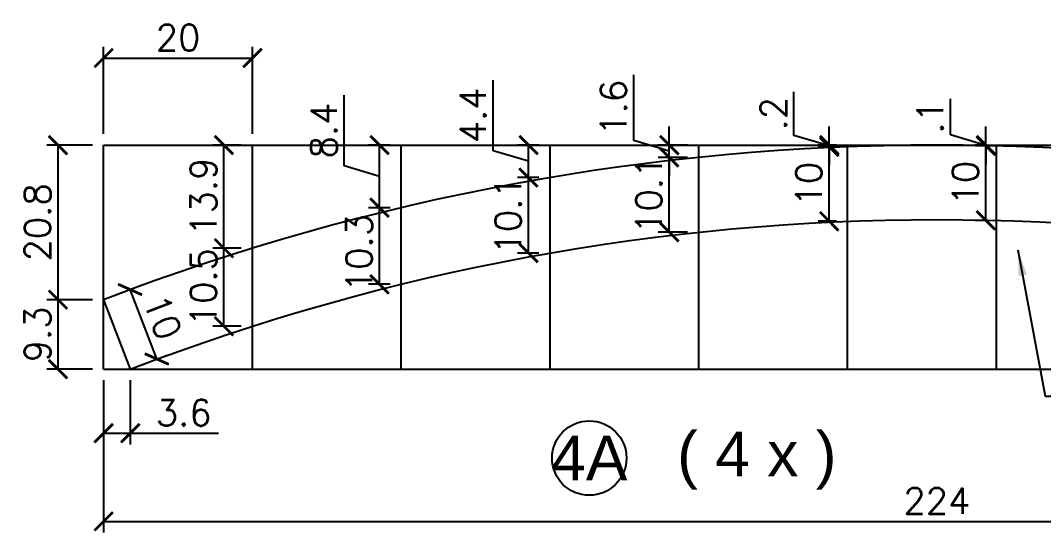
# Model space of a CAD drawing. Extents: x 2582 to 11841, y -26396 to 2611.
# Drawn here: x 4340.7 to 4615.8, y -2925.9 to -2788.3 of the extents above; entities that cross this region are included whole.
import ezdxf
from ezdxf.enums import TextEntityAlignment as Align

# ---------------------------------------------------------------- set-up
doc = ezdxf.new("R2010")
doc.units = 0
for name, color, linetype in [('COTA', 241, 'Continuous'), ('Painéis', 200, 'Continuous'), ('Romaneio', 10, 'Continuous')]:
    doc.layers.add(name, color=color, linetype=linetype)
doc.styles.add('ARIAL', font='arial.ttf')
doc.styles.add('COTA TECNICA', font='techl___.ttf', dxfattribs={"height": 10})
doc.styles.add('Romans', font='romans.shx')
doc.dimstyles.new('Cota Seção (2x)', dxfattribs={"dimtxt": 7, "dimasz": 5, "dimexe": 3, "dimexo": 3, "dimgap": 2, "dimtad": 3, "dimdec": 1, "dimlfac": 0.5, "dimzin": 12, "dimdsep": 46, "dimtxsty": 'Romans', "dimblk": 'ARCHTICK', "dimcen": 0, "dimclrd": 4, "dimclre": 4, "dimclrt": 1, "dimadec": 1, "dimazin": 3, "dimtfac": 1, "dimtdec": 1, "dimtmove": 0, "dimatfit": 3, "dimldrblk": 'OBLIQUE', "dimfxl": 1, "dimtolj": 1, "dimtzin": 12, "dimarcsym": 0})
doc.dimstyles.new('PAINEL', dxfattribs={"dimtxt": 10, "dimasz": 3, "dimexe": 3, "dimexo": 3, "dimgap": 3, "dimtad": 1, "dimdec": 1, "dimzin": 12, "dimdsep": 46, "dimtxsty": 'COTA TECNICA', "dimblk1": 'OBLIQUE', "dimblk2": 'OBLIQUE', "dimsah": 1, "dimcen": 0.9, "dimclrd": 4, "dimclre": 4, "dimclrt": 240, "dimadec": 1, "dimazin": 3, "dimtfac": 1, "dimtdec": 1, "dimtmove": 0, "dimatfit": 3, "dimfxl": 1, "dimtolj": 1, "dimtzin": 12, "dimarcsym": 0})

# ---------------------------------------------------------------- blocks, each defined once
blk = doc.blocks.new('_ArchTick')
at = {"color": 0, "linetype": 'ByBlock', "const_width": 0.15}
blk.add_lwpolyline([(-0.5, -0.5), (0.5, 0.5)], dxfattribs=at)
blk = doc.blocks.new('*D609')
at = {"layer": 'COTA', "color": 4, "linetype": 'ByBlock', "lineweight": -2, "transparency": 16777216}
for p, q in [((4360.09, -2863.36), (4347.82, -2863.36)), ((4350.82, -2882.03), (4350.82, -2863.36))]:
    blk.add_line(p, q, dxfattribs=at)
at = {"layer": 'COTA', "color": 4, "lineweight": -2, "transparency": 16777216}
blk.add_line((4360.09, -2882.03), (4347.82, -2882.03), dxfattribs=at)
at = {"layer": 'Defpoints', "color": 0, "linetype": 'ByBlock', "transparency": 16777216}
for p in [(4350.82, -2863.36), (4363.09, -2863.36), (4363.09, -2882.03)]:
    blk.add_point(p, dxfattribs=at)
at = {"layer": 'COTA', "color": 4, "linetype": 'ByBlock', "lineweight": -2, "transparency": 16777216, "xscale": 5, "yscale": 5, "zscale": 5}
for p, rotation in [((4350.82, -2863.36), 90), ((4350.82, -2882.03), 270)]:
    blk.add_blockref('_ArchTick', p, dxfattribs=dict(at, rotation=rotation))
at = {"layer": 'COTA', "color": 1, "linetype": 'ByBlock', "transparency": 16777216, "insert": (4345.32, -2872.69), "char_height": 7, "attachment_point": 5, "rotation": 90, "style": 'Romans'}
blk.add_mtext('\\A1;9.3', dxfattribs=at)
blk = doc.blocks.new('_Oblique')
at = {"color": 0, "linetype": 'ByBlock', "lineweight": -2}
blk.add_line((-0.5, -0.5), (0.5, 0.5), dxfattribs=at)
blk = doc.blocks.new('*D610')
at = {"layer": 'COTA', "color": 4, "linetype": 'ByBlock', "lineweight": -2, "transparency": 16777216}
for p, q in [((4360.09, -2821.83), (4347.82, -2821.83)), ((4350.82, -2863.36), (4350.82, -2821.83))]:
    blk.add_line(p, q, dxfattribs=at)
at = {"layer": 'COTA', "color": 4, "lineweight": -2, "transparency": 16777216}
blk.add_line((4360.09, -2863.36), (4347.82, -2863.36), dxfattribs=at)
at = {"layer": 'Defpoints', "color": 0, "linetype": 'ByBlock', "transparency": 16777216}
for p in [(4350.82, -2821.83), (4363.09, -2821.83), (4363.09, -2863.36)]:
    blk.add_point(p, dxfattribs=at)
at = {"layer": 'COTA', "color": 4, "linetype": 'ByBlock', "lineweight": -2, "transparency": 16777216, "xscale": 5, "yscale": 5, "zscale": 5}
for p, rotation in [((4350.82, -2821.83), 90), ((4350.82, -2863.36), 270)]:
    blk.add_blockref('_ArchTick', p, dxfattribs=dict(at, rotation=rotation))
at = {"layer": 'COTA', "color": 1, "linetype": 'ByBlock', "transparency": 16777216, "insert": (4345.32, -2842.59), "char_height": 7, "attachment_point": 5, "rotation": 90, "style": 'Romans'}
blk.add_mtext('\\A1;20.8', dxfattribs=at)
blk = doc.blocks.new('*D789')
at = {"layer": 'COTA', "color": 4, "linetype": 'ByBlock', "lineweight": -2, "transparency": 16777216}
for p, q in [((4365.89, -2862.28), (4373, -2859.56)), ((4377.37, -2879.3), (4370.2, -2860.63))]:
    blk.add_line(p, q, dxfattribs=at)
at = {"layer": 'COTA', "color": 4, "lineweight": -2, "transparency": 16777216}
blk.add_line((4373.06, -2880.95), (4380.17, -2878.23), dxfattribs=at)
at = {"layer": 'Defpoints', "color": 0, "linetype": 'ByBlock', "transparency": 16777216}
for p in [(4370.2, -2860.63), (4363.09, -2863.36), (4370.26, -2882.03)]:
    blk.add_point(p, dxfattribs=at)
at = {"layer": 'COTA', "color": 4, "linetype": 'ByBlock', "lineweight": -2, "transparency": 16777216, "xscale": 5, "yscale": 5, "zscale": 5}
for p, rotation in [((4370.2, -2860.63), 111.0084524880123), ((4377.37, -2879.3), 291.0084524880122)]:
    blk.add_blockref('_ArchTick', p, dxfattribs=dict(at, rotation=rotation))
at = {"layer": 'COTA', "color": 1, "linetype": 'ByBlock', "transparency": 16777216, "insert": (4378.92, -2867.99), "char_height": 7, "attachment_point": 5, "rotation": 291.0085, "style": 'Romans'}
blk.add_mtext('\\A1;10', dxfattribs=at)
blk = doc.blocks.new('*D1204')
at = {"layer": 'COTA', "color": 4, "lineweight": -2, "transparency": 16777216}
for p, q in [((4400.09, -2849.53), (4392.41, -2849.53)), ((4395.41, -2870.49), (4395.41, -2849.53)), ((4400.09, -2870.49), (4392.41, -2870.49))]:
    blk.add_line(p, q, dxfattribs=at)
at = {"layer": 'Defpoints', "color": 0, "transparency": 16777216}
for p in [(4395.41, -2849.53), (4403.09, -2849.53), (4403.09, -2870.49)]:
    blk.add_point(p, dxfattribs=at)
at = {"layer": 'COTA', "color": 4, "lineweight": -2, "transparency": 16777216, "xscale": 5, "yscale": 5, "zscale": 5}
for p, rotation in [((4395.41, -2849.53), 90), ((4395.41, -2870.49), 270)]:
    blk.add_blockref('_ArchTick', p, dxfattribs=dict(at, rotation=rotation))
at = {"layer": 'COTA', "color": 1, "transparency": 16777216, "insert": (4389.91, -2860.01), "char_height": 7, "attachment_point": 5, "rotation": 90, "style": 'Romans'}
blk.add_mtext('\\A1;10.5', dxfattribs=at)
blk = doc.blocks.new('*D1205')
at = {"layer": 'COTA', "color": 4, "lineweight": -2, "transparency": 16777216}
for p, q in [((4400.09, -2821.83), (4392.41, -2821.83)), ((4395.41, -2849.53), (4395.41, -2821.83)), ((4400.09, -2849.53), (4392.41, -2849.53))]:
    blk.add_line(p, q, dxfattribs=at)
at = {"layer": 'Defpoints', "color": 0, "transparency": 16777216}
for p in [(4395.41, -2821.83), (4403.09, -2821.83), (4403.09, -2849.53)]:
    blk.add_point(p, dxfattribs=at)
at = {"layer": 'COTA', "color": 4, "lineweight": -2, "transparency": 16777216, "xscale": 5, "yscale": 5, "zscale": 5}
for p, rotation in [((4395.41, -2821.83), 90), ((4395.41, -2849.53), 270)]:
    blk.add_blockref('_ArchTick', p, dxfattribs=dict(at, rotation=rotation))
at = {"layer": 'COTA', "color": 1, "transparency": 16777216, "insert": (4389.91, -2835.68), "char_height": 7, "attachment_point": 5, "rotation": 90, "style": 'Romans'}
blk.add_mtext('\\A1;13.9', dxfattribs=at)
blk = doc.blocks.new('*D1206')
at = {"layer": 'COTA', "color": 4, "lineweight": -2, "transparency": 16777216}
for p, q in [((4440.09, -2838.65), (4434.26, -2838.65)), ((4437.26, -2859.22), (4437.26, -2838.65)), ((4440.09, -2859.22), (4434.26, -2859.22))]:
    blk.add_line(p, q, dxfattribs=at)
at = {"layer": 'Defpoints', "color": 0, "transparency": 16777216}
for p in [(4437.26, -2838.65), (4443.09, -2838.65), (4443.09, -2859.22)]:
    blk.add_point(p, dxfattribs=at)
at = {"layer": 'COTA', "color": 4, "lineweight": -2, "transparency": 16777216, "xscale": 5, "yscale": 5, "zscale": 5}
for p, rotation in [((4437.26, -2838.65), 90), ((4437.26, -2859.22), 270)]:
    blk.add_blockref('_ArchTick', p, dxfattribs=dict(at, rotation=rotation))
at = {"layer": 'COTA', "color": 1, "transparency": 16777216, "insert": (4431.76, -2850.83), "char_height": 7, "attachment_point": 5, "rotation": 90, "style": 'Romans'}
blk.add_mtext('\\A1;10.3', dxfattribs=at)
blk = doc.blocks.new('*D1207')
at = {"layer": 'COTA', "color": 4, "linetype": 'ByBlock', "lineweight": -2, "transparency": 16777216}
for p, q in [((4427.76, -2827.39), (4427.76, -2808.39)), ((4440.09, -2821.83), (4434.26, -2821.83)), ((4437.26, -2838.65), (4437.26, -2821.83)), ((4437.26, -2830.24), (4427.76, -2827.39))]:
    blk.add_line(p, q, dxfattribs=at)
at = {"layer": 'COTA', "color": 4, "lineweight": -2, "transparency": 16777216}
blk.add_line((4440.09, -2838.65), (4434.26, -2838.65), dxfattribs=at)
at = {"layer": 'Defpoints', "color": 0, "linetype": 'ByBlock', "transparency": 16777216}
for p in [(4437.26, -2821.83), (4443.09, -2821.83), (4443.09, -2838.65)]:
    blk.add_point(p, dxfattribs=at)
at = {"layer": 'COTA', "color": 4, "linetype": 'ByBlock', "lineweight": -2, "transparency": 16777216, "xscale": 5, "yscale": 5, "zscale": 5}
for p, rotation in [((4437.26, -2821.83), 90), ((4437.26, -2838.65), 270)]:
    blk.add_blockref('_ArchTick', p, dxfattribs=dict(at, rotation=rotation))
at = {"layer": 'COTA', "color": 1, "linetype": 'ByBlock', "transparency": 16777216, "insert": (4422.26, -2817.89), "char_height": 7, "attachment_point": 5, "rotation": 90, "style": 'Romans'}
blk.add_mtext('\\A1;8.4', dxfattribs=at)
blk = doc.blocks.new('*D1208')
at = {"layer": 'COTA', "color": 4, "lineweight": -2, "transparency": 16777216}
for p, q in [((4480.09, -2830.54), (4474.31, -2830.54)), ((4477.31, -2850.83), (4477.31, -2830.54)), ((4480.09, -2850.83), (4474.31, -2850.83))]:
    blk.add_line(p, q, dxfattribs=at)
at = {"layer": 'Defpoints', "color": 0, "transparency": 16777216}
for p in [(4477.31, -2830.54), (4483.09, -2830.54), (4483.09, -2850.83)]:
    blk.add_point(p, dxfattribs=at)
at = {"layer": 'COTA', "color": 4, "lineweight": -2, "transparency": 16777216, "xscale": 5, "yscale": 5, "zscale": 5}
for p, rotation in [((4477.31, -2830.54), 90), ((4477.31, -2850.83), 270)]:
    blk.add_blockref('_ArchTick', p, dxfattribs=dict(at, rotation=rotation))
at = {"layer": 'COTA', "color": 1, "transparency": 16777216, "insert": (4471.81, -2840.69), "char_height": 7, "attachment_point": 5, "rotation": 90, "style": 'Romans'}
blk.add_mtext('\\A1;10.1', dxfattribs=at)
blk = doc.blocks.new('*D1209')
at = {"layer": 'COTA', "color": 4, "linetype": 'ByBlock', "lineweight": -2, "transparency": 16777216}
for p, q in [((4467.81, -2823.33), (4467.81, -2804.33)), ((4480.09, -2821.83), (4474.31, -2821.83)), ((4477.31, -2830.54), (4477.31, -2821.83)), ((4477.31, -2826.18), (4467.81, -2823.33))]:
    blk.add_line(p, q, dxfattribs=at)
at = {"layer": 'COTA', "color": 4, "lineweight": -2, "transparency": 16777216}
blk.add_line((4480.09, -2830.54), (4474.31, -2830.54), dxfattribs=at)
at = {"layer": 'Defpoints', "color": 0, "linetype": 'ByBlock', "transparency": 16777216}
for p in [(4477.31, -2821.83), (4483.09, -2821.83), (4483.09, -2830.54)]:
    blk.add_point(p, dxfattribs=at)
at = {"layer": 'COTA', "color": 4, "linetype": 'ByBlock', "lineweight": -2, "transparency": 16777216, "xscale": 5, "yscale": 5, "zscale": 5}
for p, rotation in [((4477.31, -2821.83), 90), ((4477.31, -2830.54), 270)]:
    blk.add_blockref('_ArchTick', p, dxfattribs=dict(at, rotation=rotation))
at = {"layer": 'COTA', "color": 1, "linetype": 'ByBlock', "transparency": 16777216, "insert": (4462.31, -2813.83), "char_height": 7, "attachment_point": 5, "rotation": 90, "style": 'Romans'}
blk.add_mtext('\\A1;4.4', dxfattribs=at)
blk = doc.blocks.new('*D1210')
at = {"layer": 'COTA', "color": 4, "linetype": 'ByBlock', "lineweight": -2, "transparency": 16777216}
for p, q in [((4520.09, -2825.11), (4512.15, -2825.11)), ((4515.15, -2845.22), (4515.15, -2825.11))]:
    blk.add_line(p, q, dxfattribs=at)
at = {"layer": 'COTA', "color": 4, "lineweight": -2, "transparency": 16777216}
blk.add_line((4520.09, -2845.22), (4512.15, -2845.22), dxfattribs=at)
at = {"layer": 'Defpoints', "color": 0, "linetype": 'ByBlock', "transparency": 16777216}
for p in [(4515.15, -2825.11), (4523.09, -2825.11), (4523.09, -2845.22)]:
    blk.add_point(p, dxfattribs=at)
at = {"layer": 'COTA', "color": 4, "linetype": 'ByBlock', "lineweight": -2, "transparency": 16777216, "xscale": 5, "yscale": 5, "zscale": 5}
for p, rotation in [((4515.15, -2825.11), 90), ((4515.15, -2845.22), 270)]:
    blk.add_blockref('_ArchTick', p, dxfattribs=dict(at, rotation=rotation))
at = {"layer": 'COTA', "color": 1, "linetype": 'ByBlock', "transparency": 16777216, "insert": (4509.65, -2835.17), "char_height": 7, "attachment_point": 5, "rotation": 90, "style": 'Romans'}
blk.add_mtext('\\A1;10.1', dxfattribs=at)
blk = doc.blocks.new('*D1211')
at = {"layer": 'COTA', "color": 4, "linetype": 'ByBlock', "lineweight": -2, "transparency": 16777216}
for p, q in [((4505.65, -2820.62), (4505.65, -2802.95)), ((4515.15, -2821.83), (4515.15, -2816.83)), ((4515.15, -2823.47), (4505.65, -2820.62)), ((4520.09, -2821.83), (4512.15, -2821.83)), ((4515.15, -2825.11), (4515.15, -2821.83)), ((4515.15, -2825.11), (4515.15, -2821.83)), ((4515.15, -2825.11), (4515.15, -2830.11))]:
    blk.add_line(p, q, dxfattribs=at)
at = {"layer": 'COTA', "color": 4, "lineweight": -2, "transparency": 16777216}
blk.add_line((4520.09, -2825.11), (4512.15, -2825.11), dxfattribs=at)
at = {"layer": 'Defpoints', "color": 0, "linetype": 'ByBlock', "transparency": 16777216}
for p in [(4515.15, -2821.83), (4523.09, -2821.83), (4523.09, -2825.11)]:
    blk.add_point(p, dxfattribs=at)
at = {"layer": 'COTA', "color": 4, "linetype": 'ByBlock', "lineweight": -2, "transparency": 16777216, "xscale": 5, "yscale": 5, "zscale": 5}
for p, rotation in [((4515.15, -2821.83), 270), ((4515.15, -2825.11), 90)]:
    blk.add_blockref('_ArchTick', p, dxfattribs=dict(at, rotation=rotation))
at = {"layer": 'COTA', "color": 1, "linetype": 'ByBlock', "transparency": 16777216, "insert": (4500.15, -2811.79), "char_height": 7, "attachment_point": 5, "rotation": 90, "style": 'Romans'}
blk.add_mtext('\\A1;1.6', dxfattribs=at)
blk = doc.blocks.new('*D1212')
at = {"layer": 'COTA', "color": 4, "linetype": 'ByBlock', "lineweight": -2, "transparency": 16777216}
for p, q in [((4560.09, -2822.29), (4555.17, -2822.29)), ((4558.17, -2842.3), (4558.17, -2822.29))]:
    blk.add_line(p, q, dxfattribs=at)
at = {"layer": 'COTA', "color": 4, "lineweight": -2, "transparency": 16777216}
blk.add_line((4560.09, -2842.3), (4555.17, -2842.3), dxfattribs=at)
at = {"layer": 'Defpoints', "color": 0, "linetype": 'ByBlock', "transparency": 16777216}
for p in [(4558.17, -2822.29), (4563.09, -2822.29), (4563.09, -2842.3)]:
    blk.add_point(p, dxfattribs=at)
at = {"layer": 'COTA', "color": 4, "linetype": 'ByBlock', "lineweight": -2, "transparency": 16777216, "xscale": 5, "yscale": 5, "zscale": 5}
for p, rotation in [((4558.17, -2822.29), 90), ((4558.17, -2842.3), 270)]:
    blk.add_blockref('_ArchTick', p, dxfattribs=dict(at, rotation=rotation))
at = {"layer": 'COTA', "color": 1, "linetype": 'ByBlock', "transparency": 16777216, "insert": (4552.67, -2832.3), "char_height": 7, "attachment_point": 5, "rotation": 90, "style": 'Romans'}
blk.add_mtext('\\A1;10', dxfattribs=at)
blk = doc.blocks.new('*D1213')
at = {"layer": 'COTA', "color": 4, "linetype": 'ByBlock', "lineweight": -2, "transparency": 16777216}
for p, q in [((4548.67, -2819.21), (4548.67, -2807.54)), ((4558.17, -2821.83), (4558.17, -2816.83)), ((4558.17, -2822.06), (4548.67, -2819.21)), ((4560.09, -2821.83), (4555.17, -2821.83)), ((4558.17, -2822.29), (4558.17, -2821.83)), ((4558.17, -2822.29), (4558.17, -2821.83)), ((4558.17, -2822.29), (4558.17, -2827.29))]:
    blk.add_line(p, q, dxfattribs=at)
at = {"layer": 'COTA', "color": 4, "lineweight": -2, "transparency": 16777216}
blk.add_line((4560.09, -2822.29), (4555.17, -2822.29), dxfattribs=at)
at = {"layer": 'Defpoints', "color": 0, "linetype": 'ByBlock', "transparency": 16777216}
for p in [(4558.17, -2821.83), (4563.09, -2821.83), (4563.09, -2822.29)]:
    blk.add_point(p, dxfattribs=at)
at = {"layer": 'COTA', "color": 4, "linetype": 'ByBlock', "lineweight": -2, "transparency": 16777216, "xscale": 5, "yscale": 5, "zscale": 5}
for p, rotation in [((4558.17, -2821.83), 270), ((4558.17, -2822.29), 90)]:
    blk.add_blockref('_ArchTick', p, dxfattribs=dict(at, rotation=rotation))
at = {"layer": 'COTA', "color": 1, "linetype": 'ByBlock', "transparency": 16777216, "insert": (4543.17, -2813.37), "char_height": 7, "attachment_point": 5, "rotation": 90, "style": 'Romans'}
blk.add_mtext('\\A1;.2', dxfattribs=at)
blk = doc.blocks.new('*D1214')
at = {"layer": 'COTA', "color": 4, "linetype": 'ByBlock', "lineweight": -2, "transparency": 16777216}
for p, q in [((4600.09, -2822.03), (4597.27, -2822.03)), ((4600.27, -2842.04), (4600.27, -2822.03))]:
    blk.add_line(p, q, dxfattribs=at)
at = {"layer": 'COTA', "color": 4, "lineweight": -2, "transparency": 16777216}
blk.add_line((4600.09, -2842.04), (4597.27, -2842.04), dxfattribs=at)
at = {"layer": 'Defpoints', "color": 0, "linetype": 'ByBlock', "transparency": 16777216}
for p in [(4600.27, -2822.03), (4603.09, -2822.03), (4603.09, -2842.04)]:
    blk.add_point(p, dxfattribs=at)
at = {"layer": 'COTA', "color": 4, "linetype": 'ByBlock', "lineweight": -2, "transparency": 16777216, "xscale": 5, "yscale": 5, "zscale": 5}
for p, rotation in [((4600.27, -2822.03), 90), ((4600.27, -2842.04), 270)]:
    blk.add_blockref('_ArchTick', p, dxfattribs=dict(at, rotation=rotation))
at = {"layer": 'COTA', "color": 1, "linetype": 'ByBlock', "transparency": 16777216, "insert": (4594.77, -2832.04), "char_height": 7, "attachment_point": 5, "rotation": 90, "style": 'Romans'}
blk.add_mtext('\\A1;10', dxfattribs=at)
blk = doc.blocks.new('*D1215')
at = {"layer": 'COTA', "color": 4, "linetype": 'ByBlock', "lineweight": -2, "transparency": 16777216}
for p, q in [((4590.77, -2819.08), (4590.77, -2809.41)), ((4600.27, -2821.93), (4590.77, -2819.08)), ((4600.27, -2821.83), (4600.27, -2816.83)), ((4600.09, -2821.83), (4597.27, -2821.83)), ((4600.27, -2822.03), (4600.27, -2821.83)), ((4600.27, -2822.03), (4600.27, -2821.83)), ((4600.27, -2822.03), (4600.27, -2827.03))]:
    blk.add_line(p, q, dxfattribs=at)
at = {"layer": 'COTA', "color": 4, "lineweight": -2, "transparency": 16777216}
blk.add_line((4600.09, -2822.03), (4597.27, -2822.03), dxfattribs=at)
at = {"layer": 'Defpoints', "color": 0, "linetype": 'ByBlock', "transparency": 16777216}
for p in [(4600.27, -2821.83), (4603.09, -2821.83), (4603.09, -2822.03)]:
    blk.add_point(p, dxfattribs=at)
at = {"layer": 'COTA', "color": 4, "linetype": 'ByBlock', "lineweight": -2, "transparency": 16777216, "xscale": 5, "yscale": 5, "zscale": 5}
for p, rotation in [((4600.27, -2821.83), 270), ((4600.27, -2822.03), 90)]:
    blk.add_blockref('_ArchTick', p, dxfattribs=dict(at, rotation=rotation))
at = {"layer": 'COTA', "color": 1, "linetype": 'ByBlock', "transparency": 16777216, "insert": (4585.27, -2814.25), "char_height": 7, "attachment_point": 5, "rotation": 90, "style": 'Romans'}
blk.add_mtext('\\A1;.1', dxfattribs=at)
blk = doc.blocks.new('*D1224')
at = {"layer": 'COTA', "color": 4, "lineweight": -2, "transparency": 16777216}
blk.add_line((4363.09, -2818.83), (4363.09, -2795.42), dxfattribs=at)
at = {"layer": 'COTA', "color": 4, "linetype": 'ByBlock', "lineweight": -2, "transparency": 16777216}
for p, q in [((4403.09, -2818.83), (4403.09, -2795.42)), ((4363.09, -2798.42), (4403.09, -2798.42))]:
    blk.add_line(p, q, dxfattribs=at)
at = {"layer": 'Defpoints', "color": 0, "linetype": 'ByBlock', "transparency": 16777216}
for p in [(4403.09, -2798.42), (4363.09, -2821.83), (4403.09, -2821.83)]:
    blk.add_point(p, dxfattribs=at)
at = {"layer": 'COTA', "color": 4, "linetype": 'ByBlock', "lineweight": -2, "transparency": 16777216, "xscale": 5, "yscale": 5, "zscale": 5, "rotation": 180}
blk.add_blockref('_ArchTick', (4363.09, -2798.42), dxfattribs=at)
at = {"layer": 'COTA', "color": 4, "linetype": 'ByBlock', "lineweight": -2, "transparency": 16777216, "xscale": 5, "yscale": 5, "zscale": 5}
blk.add_blockref('_ArchTick', (4403.09, -2798.42), dxfattribs=at)
at = {"layer": 'COTA', "color": 1, "linetype": 'ByBlock', "transparency": 16777216, "insert": (4383.09, -2792.92), "char_height": 7, "attachment_point": 5, "style": 'Romans'}
blk.add_mtext('\\A1;20', dxfattribs=at)
blk = doc.blocks.new('*D1228')
at = {"layer": 'COTA', "color": 4, "lineweight": -2, "transparency": 16777216}
for p, q in [((4363.09, -2885.03), (4363.09, -2925.93)), ((4811.08, -2885.03), (4811.08, -2925.93)), ((4363.09, -2922.93), (4811.08, -2922.93))]:
    blk.add_line(p, q, dxfattribs=at)
at = {"layer": 'Defpoints', "color": 0, "transparency": 16777216}
for p in [(4363.09, -2882.03), (4811.08, -2882.03), (4811.08, -2922.93)]:
    blk.add_point(p, dxfattribs=at)
at = {"layer": 'COTA', "color": 4, "lineweight": -2, "transparency": 16777216, "xscale": 5, "yscale": 5, "zscale": 5, "rotation": 180}
blk.add_blockref('_ArchTick', (4363.09, -2922.93), dxfattribs=at)
at = {"layer": 'COTA', "color": 4, "lineweight": -2, "transparency": 16777216, "xscale": 5, "yscale": 5, "zscale": 5}
blk.add_blockref('_ArchTick', (4811.08, -2922.93), dxfattribs=at)
at = {"layer": 'COTA', "color": 1, "transparency": 16777216, "insert": (4587.09, -2917.43), "char_height": 7, "attachment_point": 5, "style": 'Romans'}
blk.add_mtext('\\A1;224', dxfattribs=at)
blk = doc.blocks.new('*D1229')
at = {"layer": 'COTA', "color": 4, "lineweight": -2, "transparency": 16777216}
for p, q in [((4363.09, -2885.03), (4363.09, -2902.25)), ((4370.26, -2885.03), (4370.26, -2902.25)), ((4363.09, -2899.25), (4370.26, -2899.25)), ((4370.26, -2899.25), (4393.93, -2899.25))]:
    blk.add_line(p, q, dxfattribs=at)
at = {"layer": 'Defpoints', "color": 0, "transparency": 16777216}
for p in [(4363.09, -2882.03), (4370.26, -2882.03), (4370.26, -2899.25)]:
    blk.add_point(p, dxfattribs=at)
at = {"layer": 'COTA', "color": 4, "lineweight": -2, "transparency": 16777216, "xscale": 5, "yscale": 5, "zscale": 5, "rotation": 180}
blk.add_blockref('_ArchTick', (4363.09, -2899.25), dxfattribs=at)
at = {"layer": 'COTA', "color": 4, "lineweight": -2, "transparency": 16777216, "xscale": 5, "yscale": 5, "zscale": 5}
blk.add_blockref('_ArchTick', (4370.26, -2899.25), dxfattribs=at)
at = {"layer": 'COTA', "color": 1, "transparency": 16777216, "insert": (4384.6, -2893.75), "char_height": 7, "attachment_point": 5, "style": 'Romans'}
blk.add_mtext('\\A1;3.6', dxfattribs=at)

msp = doc.modelspace()

# ---------------------------------------------------------------- linework, layer by layer
at = {"layer": 'COTA', "linetype": 'ByBlock'}
for p, q in [((4363.09, -2821.83), (4811.08, -2821.83)), ((4363.09, -2882.03), (4363.09, -2821.83)), ((4403.09, -2882.03), (4403.09, -2821.83)), ((4443.09, -2882.03), (4443.09, -2821.83)), ((4483.09, -2882.03), (4483.09, -2821.83)), ((4523.09, -2882.03), (4523.09, -2821.83)), ((4563.09, -2882.03), (4563.09, -2821.83)), ((4603.09, -2882.03), (4603.09, -2821.83)), ((4363.09, -2882.03), (4811.08, -2882.03))]:
    msp.add_line(p, q, dxfattribs=at)
at = {"layer": 'Painéis'}
msp.add_lwpolyline([(4363.09, -2863.36), (4370.26, -2882.03, -0.185415), (4803.91, -2882.03), (4811.08, -2863.36, 0.185415)], format="xyb", close=True, dxfattribs=at)
at = {"layer": 'Romaneio', "color": 1, "linetype": 'ByBlock'}
msp.add_circle((4493.65, -2905.92), 10, dxfattribs=at)

# ---------------------------------------------------------------- texts
at = {"layer": 'Romaneio', "color": 255, "linetype": 'ByBlock', "style": 'ARIAL'}
for s, p in [('( 4 x )', (4538.69, -2904.81)), ('4A', (4493.65, -2905.92))]:
    msp.add_text(s, height=12, dxfattribs=at).set_placement(p, align=Align.MIDDLE_CENTER)

# ---------------------------------------------------------------- dimensions: what is measured, and where the dimension line sits
at = {"layer": 'COTA', "linetype": 'ByBlock'}
dim = msp.add_linear_dim(base=(4403.09, -2798.42), p1=(4363.09, -2821.83), p2=(4403.09, -2821.83), dimstyle='Cota Seção (2x)', dxfattribs=at)
dim.commit()
dim.dimension.update_dxf_attribs({"geometry": '*D1224', "text_midpoint": (4383.09, -2792.92)})
for base, p1, p2, picture, middle in [((4477.31, -2821.83), (4483.09, -2830.54), (4483.09, -2821.83), '*D1209', (4462.31, -2821.33)), ((4515.15, -2821.83), (4523.09, -2825.11), (4523.09, -2821.83), '*D1211', (4500.15, -2818.62)), ((4558.17, -2821.83), (4563.09, -2822.29), (4563.09, -2821.83), '*D1213', (4543.17, -2817.21)), ((4437.26, -2821.83), (4443.09, -2838.65), (4443.09, -2821.83), '*D1207', (4422.26, -2825.39)), ((4600.27, -2821.83), (4603.09, -2822.03), (4603.09, -2821.83), '*D1215', (4585.27, -2817.08)), ((4350.82, -2821.83), (4363.09, -2863.36), (4363.09, -2821.83), '*D610', (4345.32, -2842.59))]:
    dim = msp.add_linear_dim(base=base, p1=p1, p2=p2, angle=90, dimstyle='Cota Seção (2x)', override={"dimtmove": 1}, dxfattribs=at)
    dim.commit()
    dim.dimension.update_dxf_attribs({"geometry": picture, "text_midpoint": middle})
at = {"layer": 'COTA'}
dim = msp.add_linear_dim(base=(4395.407, -2821.8268), p1=(4403.0933, -2849.533), p2=(4403.0933, -2821.8268), angle=90, dimstyle='Cota Seção (2x)', override={"dimtmove": 1}, dxfattribs=at)
dim.commit()
dim.dimension.update_dxf_attribs({"geometry": '*D1205', "text_midpoint": (4389.907, -2835.6799)})
at = {"layer": 'COTA', "linetype": 'ByBlock'}
for base, p1, p2, picture, middle in [((4558.17, -2822.29), (4563.09, -2842.3), (4563.09, -2822.29), '*D1212', (4552.67, -2832.3)), ((4600.27, -2822.03), (4603.09, -2842.04), (4603.09, -2822.03), '*D1214', (4594.77, -2832.04)), ((4350.82, -2863.36), (4363.09, -2882.03), (4363.09, -2863.36), '*D609', (4345.32, -2872.69))]:
    dim = msp.add_linear_dim(base=base, p1=p1, p2=p2, angle=90, dimstyle='Cota Seção (2x)', dxfattribs=at)
    dim.commit()
    dim.dimension.update_dxf_attribs({"geometry": picture, "text_midpoint": middle})
dim = msp.add_linear_dim(base=(4515.15, -2825.11), p1=(4523.09, -2845.22), p2=(4523.09, -2825.11), angle=90, dimstyle='Cota Seção (2x)', dxfattribs=at)
dim.commit()
dim.dimension.update_dxf_attribs({"geometry": '*D1210', "text_midpoint": (4515.15, -2835.17), "dimtype": 160})
at = {"layer": 'COTA'}
for base, p1, p2, picture, middle in [((4477.31, -2830.54), (4483.09, -2850.83), (4483.09, -2830.54), '*D1208', (4477.31, -2840.69)), ((4437.26, -2838.65), (4443.09, -2859.22), (4443.09, -2838.65), '*D1206', (4437.26, -2850.83)), ((4395.41, -2849.53), (4403.09, -2870.49), (4403.09, -2849.53), '*D1204', (4395.41, -2860.01))]:
    dim = msp.add_linear_dim(base=base, p1=p1, p2=p2, angle=90, dimstyle='Cota Seção (2x)', dxfattribs=at)
    dim.commit()
    dim.dimension.update_dxf_attribs({"geometry": picture, "text_midpoint": middle, "dimtype": 160})
at = {"layer": 'COTA', "linetype": 'ByBlock'}
dim = msp.add_aligned_dim(p1=(4370.26, -2882.03), p2=(4363.09, -2863.36), distance=-7.61, dimstyle='Cota Seção (2x)', dxfattribs=at)
dim.commit()
dim.dimension.update_dxf_attribs({"geometry": '*D789', "text_midpoint": (4378.92, -2867.99)})
at = {"layer": 'COTA'}
for base, p2, picture, middle in [((4811.08, -2922.93), (4811.08, -2882.03), '*D1228', (4587.09, -2917.43)), ((4370.26, -2899.25), (4370.26, -2882.03), '*D1229', (4384.6, -2893.75))]:
    dim = msp.add_linear_dim(base=base, p1=(4363.09, -2882.03), p2=p2, dimstyle='Cota Seção (2x)', dxfattribs=at)
    dim.commit()
    dim.dimension.update_dxf_attribs({"geometry": picture, "text_midpoint": middle})

# ---------------------------------------------------------------- leaders
at = {"annotation_type": 0, "has_hookline": 1, "hookline_direction": 1, "horizontal_direction": (-1, 0, 0)}
msp.add_leader([(4608.89, -2849.95), (4616.24, -2889.26), (4661.93, -2889.26)], dimstyle='PAINEL', override={"dimasz": 7}, dxfattribs=at)

doc.saveas('drawing.dxf')
